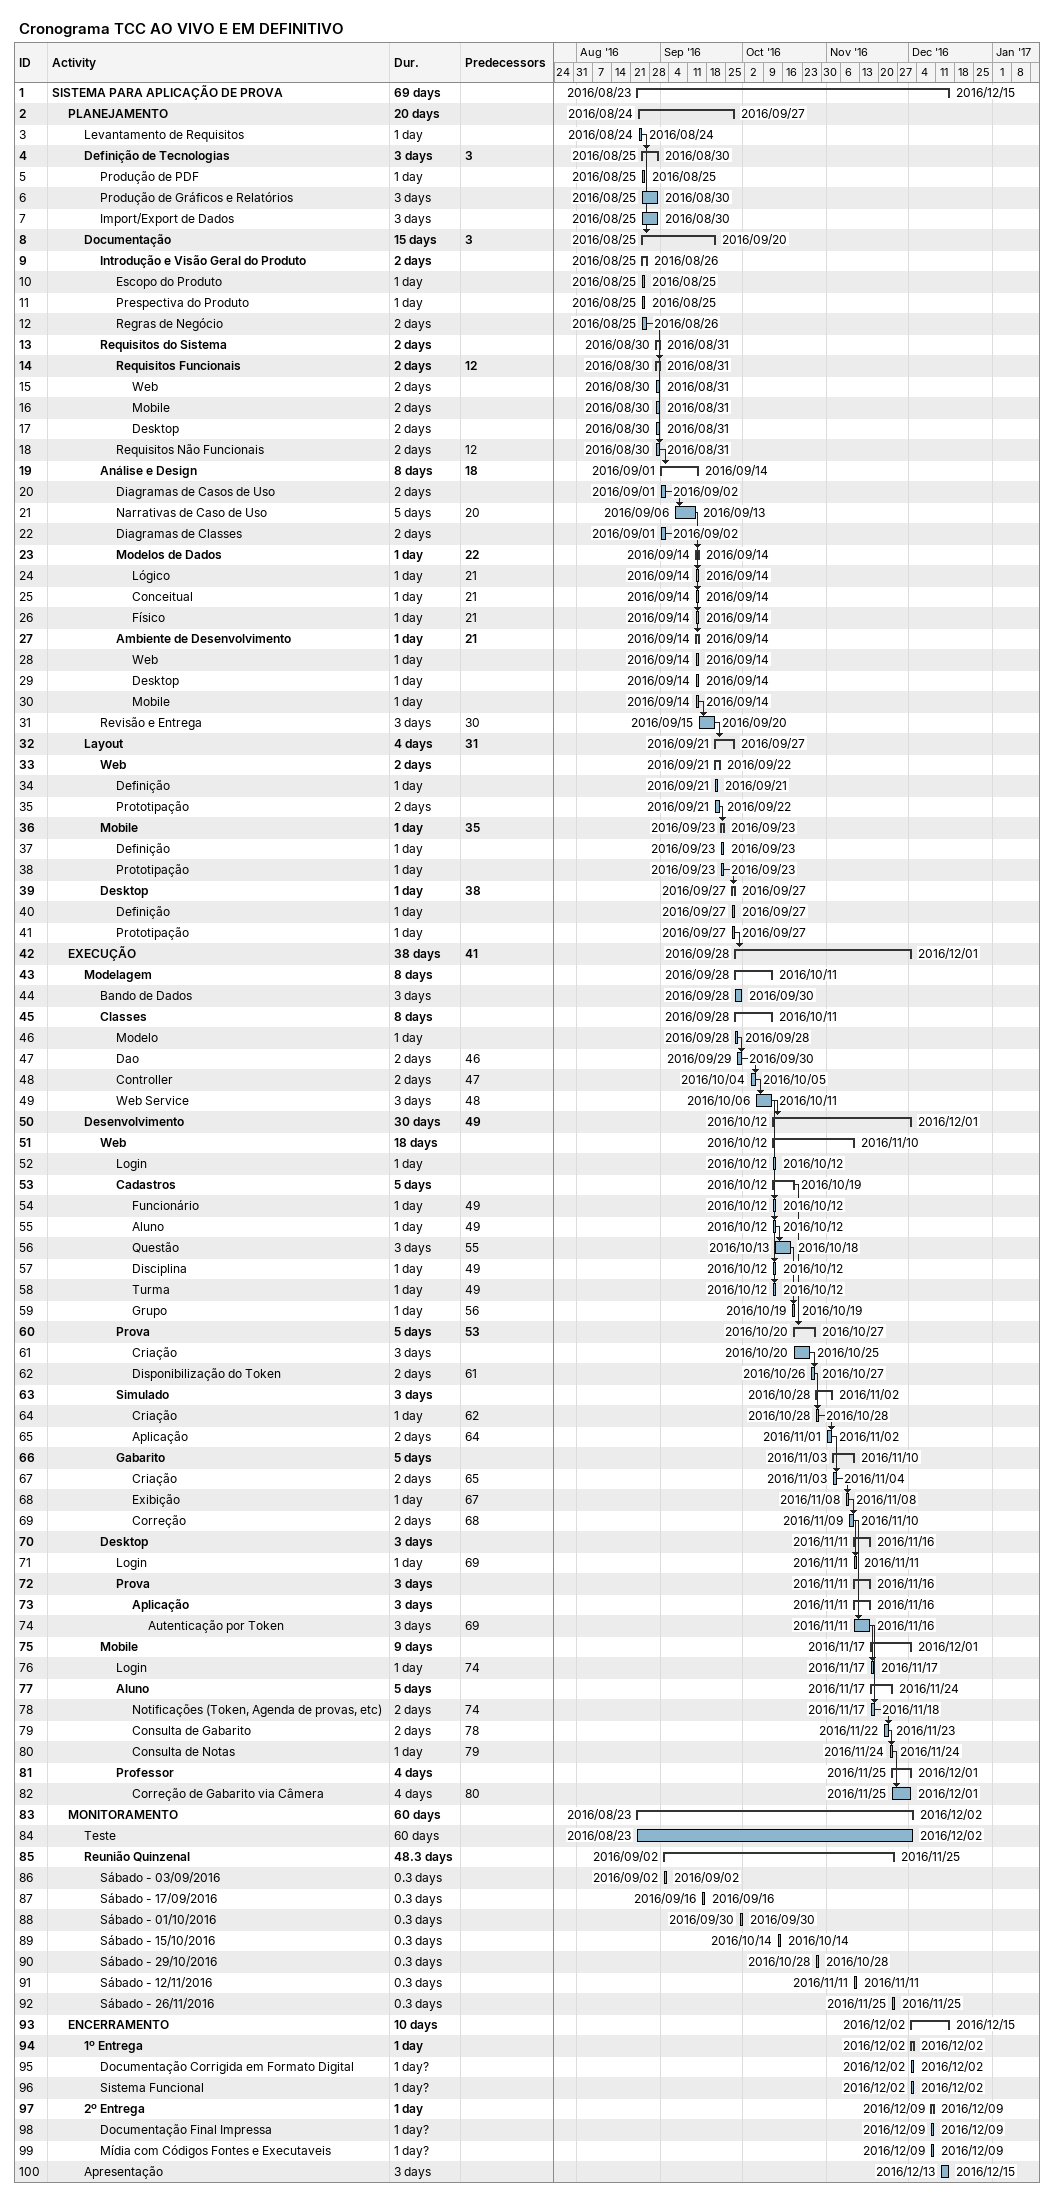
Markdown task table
Cronograma TCC AO VIVO E EM DEFINITIVO

| ID | Level | Task | Duration | Start | Finish | Predecessors |
|---|---|---|---|---|---|---|
| 1 | 1 | **SISTEMA PARA APLICAÇÃO DE PROVA** | 69d | 2016-08-23 | 2016-12-15 |  |
| 2 | 2 | **PLANEJAMENTO** | 20d | 2016-08-24 | 2016-09-27 |  |
| 3 | 3 | Levantamento de Requisitos | 1d | 2016-08-24 | 2016-08-24 |  |
| 4 | 3 | **Definição de Tecnologias** | 3d | 2016-08-25 | 2016-08-30 | 3 |
| 5 | 4 | Produção de PDF | 1d | 2016-08-25 | 2016-08-25 |  |
| 6 | 4 | Produção de Gráficos e Relatórios | 3d | 2016-08-25 | 2016-08-30 |  |
| 7 | 4 | Import/Export de Dados | 3d | 2016-08-25 | 2016-08-30 |  |
| 8 | 3 | **Documentação** | 15d | 2016-08-25 | 2016-09-20 | 3 |
| 9 | 4 | **Introdução e Visão Geral do Produto** | 2d | 2016-08-25 | 2016-08-26 |  |
| 10 | 5 | Escopo do Produto | 1d | 2016-08-25 | 2016-08-25 |  |
| 11 | 5 | Prespectiva do Produto | 1d | 2016-08-25 | 2016-08-25 |  |
| 12 | 5 | Regras de Negócio | 2d | 2016-08-25 | 2016-08-26 |  |
| 13 | 4 | **Requisitos do Sistema** | 2d | 2016-08-30 | 2016-08-31 |  |
| 14 | 5 | **Requisitos Funcionais** | 2d | 2016-08-30 | 2016-08-31 | 12 |
| 15 | 6 | Web | 2d | 2016-08-30 | 2016-08-31 |  |
| 16 | 6 | Mobile | 2d | 2016-08-30 | 2016-08-31 |  |
| 17 | 6 | Desktop | 2d | 2016-08-30 | 2016-08-31 |  |
| 18 | 5 | Requisitos Não Funcionais | 2d | 2016-08-30 | 2016-08-31 | 12 |
| 19 | 4 | **Análise e Design** | 8d | 2016-09-01 | 2016-09-14 | 18 |
| 20 | 5 | Diagramas de Casos de Uso | 2d | 2016-09-01 | 2016-09-02 |  |
| 21 | 5 | Narrativas de Caso de Uso | 5d | 2016-09-06 | 2016-09-13 | 20 |
| 22 | 5 | Diagramas de Classes | 2d | 2016-09-01 | 2016-09-02 |  |
| 23 | 5 | **Modelos de Dados** | 1d | 2016-09-14 | 2016-09-14 | 22 |
| 24 | 6 | Lógico | 1d | 2016-09-14 | 2016-09-14 | 21 |
| 25 | 6 | Conceitual | 1d | 2016-09-14 | 2016-09-14 | 21 |
| 26 | 6 | Físico | 1d | 2016-09-14 | 2016-09-14 | 21 |
| 27 | 5 | **Ambiente de Desenvolvimento** | 1d | 2016-09-14 | 2016-09-14 | 21 |
| 28 | 6 | Web | 1d | 2016-09-14 | 2016-09-14 |  |
| 29 | 6 | Desktop | 1d | 2016-09-14 | 2016-09-14 |  |
| 30 | 6 | Mobile | 1d | 2016-09-14 | 2016-09-14 |  |
| 31 | 4 | Revisão e Entrega | 3d | 2016-09-15 | 2016-09-20 | 30 |
| 32 | 3 | **Layout** | 4d | 2016-09-21 | 2016-09-27 | 31 |
| 33 | 4 | **Web** | 2d | 2016-09-21 | 2016-09-22 |  |
| 34 | 5 | Definição | 1d | 2016-09-21 | 2016-09-21 |  |
| 35 | 5 | Prototipação | 2d | 2016-09-21 | 2016-09-22 |  |
| 36 | 4 | **Mobile** | 1d | 2016-09-23 | 2016-09-23 | 35 |
| 37 | 5 | Definição | 1d | 2016-09-23 | 2016-09-23 |  |
| 38 | 5 | Prototipação | 1d | 2016-09-23 | 2016-09-23 |  |
| 39 | 4 | **Desktop** | 1d | 2016-09-27 | 2016-09-27 | 38 |
| 40 | 5 | Definição | 1d | 2016-09-27 | 2016-09-27 |  |
| 41 | 5 | Prototipação | 1d | 2016-09-27 | 2016-09-27 |  |
| 42 | 2 | **EXECUÇÃO** | 38d | 2016-09-28 | 2016-12-01 | 41 |
| 43 | 3 | **Modelagem** | 8d | 2016-09-28 | 2016-10-11 |  |
| 44 | 4 | Bando de Dados | 3d | 2016-09-28 | 2016-09-30 |  |
| 45 | 4 | **Classes** | 8d | 2016-09-28 | 2016-10-11 |  |
| 46 | 5 | Modelo | 1d | 2016-09-28 | 2016-09-28 |  |
| 47 | 5 | Dao | 2d | 2016-09-29 | 2016-09-30 | 46 |
| 48 | 5 | Controller | 2d | 2016-10-04 | 2016-10-05 | 47 |
| 49 | 5 | Web Service | 3d | 2016-10-06 | 2016-10-11 | 48 |
| 50 | 3 | **Desenvolvimento** | 30d | 2016-10-12 | 2016-12-01 | 49 |
| 51 | 4 | **Web** | 18d | 2016-10-12 | 2016-11-10 |  |
| 52 | 5 | Login | 1d | 2016-10-12 | 2016-10-12 |  |
| 53 | 5 | **Cadastros** | 5d | 2016-10-12 | 2016-10-19 |  |
| 54 | 6 | Funcionário | 1d | 2016-10-12 | 2016-10-12 | 49 |
| 55 | 6 | Aluno | 1d | 2016-10-12 | 2016-10-12 | 49 |
| 56 | 6 | Questão | 3d | 2016-10-13 | 2016-10-18 | 55 |
| 57 | 6 | Disciplina | 1d | 2016-10-12 | 2016-10-12 | 49 |
| 58 | 6 | Turma | 1d | 2016-10-12 | 2016-10-12 | 49 |
| 59 | 6 | Grupo | 1d | 2016-10-19 | 2016-10-19 | 56 |
| 60 | 5 | **Prova** | 5d | 2016-10-20 | 2016-10-27 | 53 |
| 61 | 6 | Criação | 3d | 2016-10-20 | 2016-10-25 |  |
| 62 | 6 | Disponibilização do Token | 2d | 2016-10-26 | 2016-10-27 | 61 |
| 63 | 5 | **Simulado** | 3d | 2016-10-28 | 2016-11-02 |  |
| 64 | 6 | Criação | 1d | 2016-10-28 | 2016-10-28 | 62 |
| 65 | 6 | Aplicação | 2d | 2016-11-01 | 2016-11-02 | 64 |
| 66 | 5 | **Gabarito** | 5d | 2016-11-03 | 2016-11-10 |  |
| 67 | 6 | Criação | 2d | 2016-11-03 | 2016-11-04 | 65 |
| 68 | 6 | Exibição | 1d | 2016-11-08 | 2016-11-08 | 67 |
| 69 | 6 | Correção | 2d | 2016-11-09 | 2016-11-10 | 68 |
| 70 | 4 | **Desktop** | 3d | 2016-11-11 | 2016-11-16 |  |
| 71 | 5 | Login | 1d | 2016-11-11 | 2016-11-11 | 69 |
| 72 | 5 | **Prova** | 3d | 2016-11-11 | 2016-11-16 |  |
| 73 | 6 | **Aplicação** | 3d | 2016-11-11 | 2016-11-16 |  |
| 74 | 7 | Autenticação por Token | 3d | 2016-11-11 | 2016-11-16 | 69 |
| 75 | 4 | **Mobile** | 9d | 2016-11-17 | 2016-12-01 |  |
| 76 | 5 | Login | 1d | 2016-11-17 | 2016-11-17 | 74 |
| 77 | 5 | **Aluno** | 5d | 2016-11-17 | 2016-11-24 |  |
| 78 | 6 | Notificações (Token, Agenda de provas, etc) | 2d | 2016-11-17 | 2016-11-18 | 74 |
| 79 | 6 | Consulta de Gabarito | 2d | 2016-11-22 | 2016-11-23 | 78 |
| 80 | 6 | Consulta de Notas | 1d | 2016-11-24 | 2016-11-24 | 79 |
| 81 | 5 | **Professor** | 4d | 2016-11-25 | 2016-12-01 |  |
| 82 | 6 | Correção de Gabarito via Câmera | 4d | 2016-11-25 | 2016-12-01 | 80 |
| 83 | 2 | **MONITORAMENTO** | 60d | 2016-08-23 | 2016-12-02 |  |
| 84 | 3 | Teste | 60d | 2016-08-23 | 2016-12-02 |  |
| 85 | 3 | **Reunião Quinzenal** | 48.3d | 2016-09-02 | 2016-11-25 |  |
| 86 | 4 | Sábado - 03/09/2016 | 0.3d | 2016-09-02 | 2016-09-02 |  |
| 87 | 4 | Sábado - 17/09/2016 | 0.3d | 2016-09-16 | 2016-09-16 |  |
| 88 | 4 | Sábado - 01/10/2016 | 0.3d | 2016-09-30 | 2016-09-30 |  |
| 89 | 4 | Sábado - 15/10/2016 | 0.3d | 2016-10-14 | 2016-10-14 |  |
| 90 | 4 | Sábado - 29/10/2016 | 0.3d | 2016-10-28 | 2016-10-28 |  |
| 91 | 4 | Sábado - 12/11/2016 | 0.3d | 2016-11-11 | 2016-11-11 |  |
| 92 | 4 | Sábado - 26/11/2016 | 0.3d | 2016-11-25 | 2016-11-25 |  |
| 93 | 2 | **ENCERRAMENTO** | 10d | 2016-12-02 | 2016-12-15 |  |
| 94 | 3 | **1º Entrega** | 1d | 2016-12-02 | 2016-12-02 |  |
| 95 | 4 | Documentação Corrigida em Formato Digital | 1d? | 2016-12-02 | 2016-12-02 |  |
| 96 | 4 | Sistema Funcional | 1d? | 2016-12-02 | 2016-12-02 |  |
| 97 | 3 | **2º Entrega** | 1d | 2016-12-09 | 2016-12-09 |  |
| 98 | 4 | Documentação Final Impressa | 1d? | 2016-12-09 | 2016-12-09 |  |
| 99 | 4 | Mídia com Códigos Fontes e Executaveis | 1d? | 2016-12-09 | 2016-12-09 |  |
| 100 | 3 | Apresentação | 3d | 2016-12-13 | 2016-12-15 |  |
